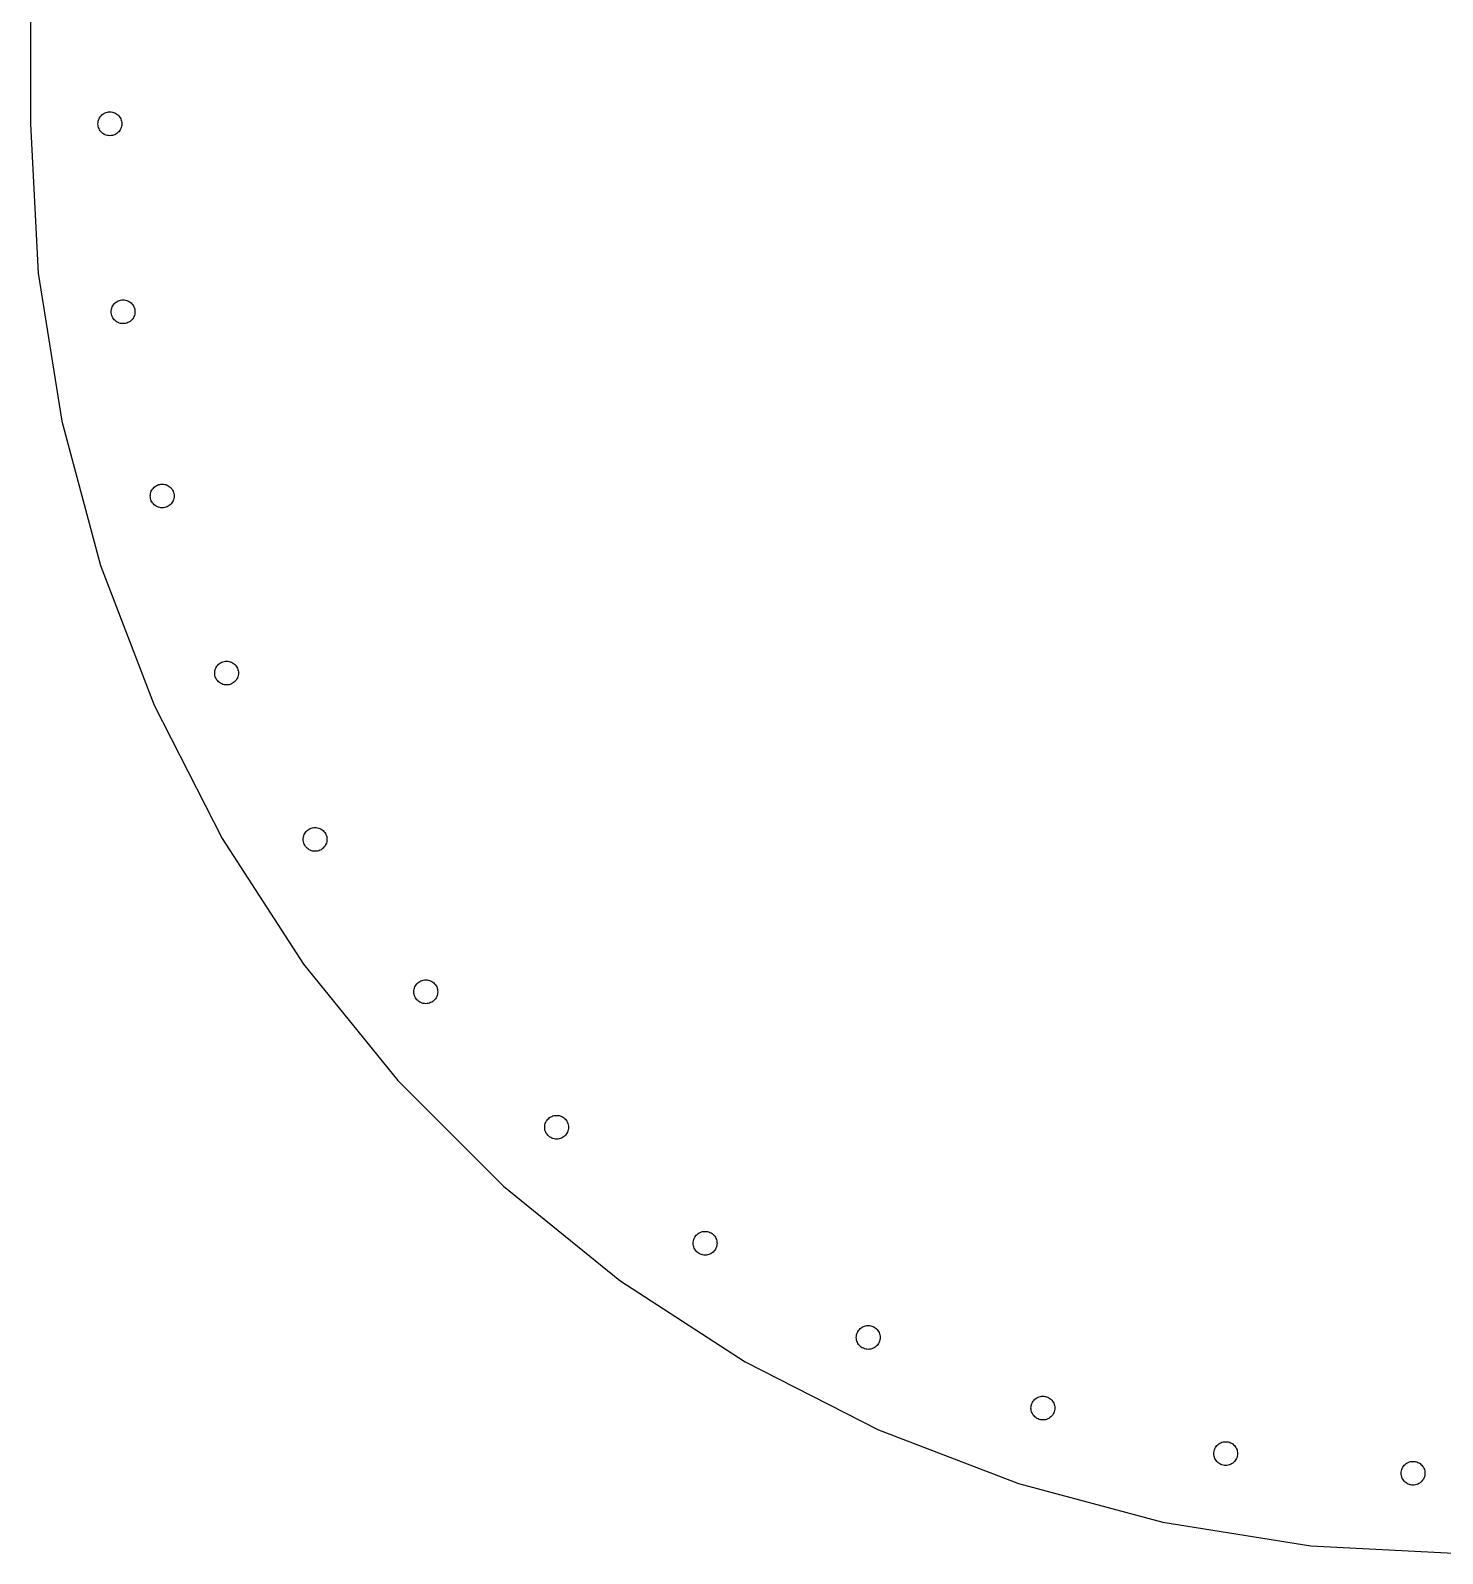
# Model space of a CAD drawing. Header units: metres. Extents: x -90 to 756, y -90 to 295.
# Drawn here: x -90 to -1.1, y -90 to 5.9 of the extents above; entities that cross this region are included whole.
import ezdxf

# ---------------------------------------------------------------- set-up
doc = ezdxf.new("R2010")
doc.units = ezdxf.units.M

msp = doc.modelspace()

# ---------------------------------------------------------------- linework, layer by layer
for p, q in [((-90, 245), (-90, 0)), ((-90, 0), (-89.507, -9.40755)), ((-85.75, 0), (-85.7459, 0.07838)), ((-85.7459, -0.07838), (-85.75, 0)), ((-85.7459, 0.07838), (-85.7336, 0.15593)), ((-85.7336, 0.15593), (-85.7133, 0.23175)), ((-85.7133, 0.23175), (-85.6852, 0.30504)), ((-85.6852, 0.30504), (-85.6495, 0.37499)), ((-85.6495, 0.37499), (-85.6068, 0.44083)), ((-85.6068, 0.44083), (-85.5574, 0.50185)), ((-85.5574, 0.50185), (-85.5019, 0.55736)), ((-85.5019, 0.55736), (-85.4408, 0.60675)), ((-85.4408, 0.60675), (-85.375, 0.64951)), ((-85.375, 0.64951), (-85.3051, 0.68515)), ((-85.3051, 0.68515), (-85.2318, 0.71329)), ((-85.2318, 0.71329), (-85.1559, 0.7336)), ((-85.1559, 0.7336), (-85.0784, 0.74588)), ((-85.0784, 0.74588), (-85, 0.75)), ((-85, 0.75), (-84.9216, 0.74588)), ((-84.9216, 0.74588), (-84.8441, 0.7336)), ((-84.8441, 0.7336), (-84.7682, 0.71329)), ((-84.7682, 0.71329), (-84.695, 0.68515)), ((-84.695, 0.68515), (-84.625, 0.64951)), ((-84.625, 0.64951), (-84.5592, 0.60675)), ((-84.5592, 0.60675), (-84.4982, 0.55736)), ((-84.4982, 0.55736), (-84.4426, 0.50185)), ((-84.4426, 0.50185), (-84.3932, 0.44083)), ((-84.3932, 0.44083), (-84.3505, 0.37499)), ((-84.3505, 0.37499), (-84.3148, 0.30504)), ((-84.3148, 0.30504), (-84.2867, 0.23175)), ((-84.2867, 0.23175), (-84.2664, 0.15593)), ((-84.2664, 0.15593), (-84.2541, 0.07838)), ((-84.2541, 0.07838), (-84.25, 0)), ((-84.25, 0), (-84.2541, -0.07838)), ((-85.7336, -0.15593), (-85.7459, -0.07838)), ((-85.7133, -0.23175), (-85.7336, -0.15593)), ((-85.6852, -0.30504), (-85.7133, -0.23175)), ((-85.6495, -0.37499), (-85.6852, -0.30504)), ((-85.6068, -0.44083), (-85.6495, -0.37499)), ((-85.5574, -0.50185), (-85.6068, -0.44083)), ((-85.5018, -0.55736), (-85.5574, -0.50185)), ((-85.4408, -0.60675), (-85.5018, -0.55736)), ((-85.375, -0.64951), (-85.4408, -0.60675)), ((-85.305, -0.68515), (-85.375, -0.64951)), ((-85.2318, -0.71329), (-85.305, -0.68515)), ((-85.1559, -0.7336), (-85.2318, -0.71329)), ((-85.0784, -0.74588), (-85.1559, -0.7336)), ((-85, -0.75), (-85.0784, -0.74588)), ((-84.9216, -0.74588), (-85, -0.75)), ((-84.8441, -0.7336), (-84.9216, -0.74588)), ((-84.7682, -0.71329), (-84.8441, -0.7336)), ((-84.6949, -0.68515), (-84.7682, -0.71329)), ((-84.625, -0.64951), (-84.6949, -0.68515)), ((-84.5592, -0.60675), (-84.625, -0.64951)), ((-84.4981, -0.55736), (-84.5592, -0.60675)), ((-84.4426, -0.50185), (-84.4981, -0.55736)), ((-84.3932, -0.44083), (-84.4426, -0.50185)), ((-84.3505, -0.37499), (-84.3932, -0.44083)), ((-84.3148, -0.30504), (-84.3505, -0.37499)), ((-84.2867, -0.23175), (-84.3148, -0.30504)), ((-84.2664, -0.15593), (-84.2867, -0.23175)), ((-84.2541, -0.07838), (-84.2664, -0.15593)), ((-89.507, -9.40755), (-88.0333, -18.7121)), ((-84.8579, -11.5247), (-84.8223, -11.4547)), ((-84.8223, -11.4547), (-84.7795, -11.3889)), ((-84.7795, -11.3889), (-84.7301, -11.3279)), ((-84.7301, -11.3279), (-84.6746, -11.2724)), ((-84.6746, -11.2724), (-84.6136, -11.2229)), ((-84.6136, -11.2229), (-84.5478, -11.1802)), ((-84.5478, -11.1802), (-84.4778, -11.1445)), ((-84.4778, -11.1445), (-84.4045, -11.1164)), ((-84.4045, -11.1164), (-84.3287, -11.0961)), ((-84.3287, -11.0961), (-84.2512, -11.0838)), ((-84.2512, -11.0838), (-84.1728, -11.0797)), ((-84.1728, -11.0797), (-84.0944, -11.0838)), ((-84.0944, -11.0838), (-84.0168, -11.0961)), ((-84.0168, -11.0961), (-83.941, -11.1164)), ((-83.941, -11.1164), (-83.8677, -11.1445)), ((-83.8677, -11.1445), (-83.7978, -11.1802)), ((-83.7978, -11.1802), (-83.7319, -11.2229)), ((-83.7319, -11.2229), (-83.6709, -11.2724)), ((-83.6709, -11.2724), (-83.6154, -11.3279)), ((-83.6154, -11.3279), (-83.566, -11.3889)), ((-83.566, -11.3889), (-83.5233, -11.4547)), ((-83.5233, -11.4547), (-83.4876, -11.5247)), ((-84.9228, -11.8297), (-84.9187, -11.7513)), ((-84.9187, -11.9081), (-84.9228, -11.8297)), ((-84.9187, -11.7513), (-84.9064, -11.6738)), ((-84.9064, -11.9856), (-84.9187, -11.9081)), ((-84.9064, -11.6738), (-84.8861, -11.5979)), ((-84.8861, -12.0615), (-84.9064, -11.9856)), ((-84.8861, -11.5979), (-84.8579, -11.5247)), ((-84.8579, -12.1348), (-84.8861, -12.0615)), ((-84.8223, -12.2047), (-84.8579, -12.1348)), ((-84.7795, -12.2705), (-84.8223, -12.2047)), ((-84.7301, -12.3316), (-84.7795, -12.2705)), ((-84.6746, -12.3871), (-84.7301, -12.3316)), ((-84.6136, -12.4365), (-84.6746, -12.3871)), ((-84.5478, -12.4792), (-84.6136, -12.4365)), ((-83.7319, -12.4365), (-83.7978, -12.4792)), ((-83.6709, -12.3871), (-83.7319, -12.4365)), ((-83.6154, -12.3316), (-83.6709, -12.3871)), ((-83.566, -12.2705), (-83.6154, -12.3316)), ((-83.5233, -12.2047), (-83.566, -12.2705)), ((-83.4876, -12.1348), (-83.5233, -12.2047)), ((-83.4876, -11.5247), (-83.4595, -11.5979)), ((-83.4595, -12.0615), (-83.4876, -12.1348)), ((-83.4595, -11.5979), (-83.4392, -11.6738)), ((-83.4392, -11.9856), (-83.4595, -12.0615)), ((-83.4392, -11.6738), (-83.4269, -11.7513)), ((-83.4269, -11.9081), (-83.4392, -11.9856)), ((-83.4269, -11.7513), (-83.4228, -11.8297)), ((-83.4228, -11.8297), (-83.4269, -11.9081)), ((-84.4778, -12.5149), (-84.5478, -12.4792)), ((-84.4045, -12.543), (-84.4778, -12.5149)), ((-84.3287, -12.5633), (-84.4045, -12.543)), ((-84.2512, -12.5756), (-84.3287, -12.5633)), ((-84.1728, -12.5797), (-84.2512, -12.5756)), ((-84.0944, -12.5756), (-84.1728, -12.5797)), ((-84.0168, -12.5633), (-84.0944, -12.5756)), ((-83.941, -12.543), (-84.0168, -12.5633)), ((-83.8677, -12.5149), (-83.941, -12.543)), ((-83.7978, -12.4792), (-83.8677, -12.5149)), ((-88.0333, -18.7121), (-85.5951, -27.8115)), ((-82.3568, -23.0542), (-82.314, -22.9883)), ((-82.314, -22.9883), (-82.2646, -22.9273)), ((-82.2646, -22.9273), (-82.2091, -22.8718)), ((-82.2091, -22.8718), (-82.1481, -22.8224)), ((-82.1481, -22.8224), (-82.0822, -22.7796)), ((-82.0822, -22.7796), (-82.0123, -22.744)), ((-82.0123, -22.744), (-81.939, -22.7159)), ((-81.939, -22.7159), (-81.8632, -22.6956)), ((-81.8632, -22.6956), (-81.7856, -22.6833)), ((-81.7856, -22.6833), (-81.7072, -22.6792)), ((-81.7072, -22.6792), (-81.6288, -22.6833)), ((-81.6288, -22.6833), (-81.5513, -22.6956)), ((-81.5513, -22.6956), (-81.4755, -22.7159)), ((-81.4755, -22.7159), (-81.4022, -22.744)), ((-81.4022, -22.744), (-81.3322, -22.7796)), ((-81.3322, -22.7796), (-81.2664, -22.8224)), ((-81.2664, -22.8224), (-81.2054, -22.8718)), ((-81.2054, -22.8718), (-81.1499, -22.9273)), ((-81.1499, -22.9273), (-81.1005, -22.9883)), ((-81.1005, -22.9883), (-81.0577, -23.0542)), ((-82.4572, -23.4292), (-82.4531, -23.3508)), ((-82.4531, -23.5076), (-82.4572, -23.4292)), ((-82.4531, -23.3508), (-82.4408, -23.2732)), ((-82.4408, -23.5851), (-82.4531, -23.5076)), ((-82.4408, -23.2732), (-82.4205, -23.1974)), ((-82.4205, -23.6609), (-82.4408, -23.5851)), ((-82.4205, -23.1974), (-82.3924, -23.1241)), ((-82.3924, -23.7342), (-82.4205, -23.6609)), ((-82.3924, -23.1241), (-82.3568, -23.0542)), ((-82.3568, -23.8042), (-82.3924, -23.7342)), ((-82.314, -23.87), (-82.3568, -23.8042)), ((-82.2646, -23.931), (-82.314, -23.87)), ((-82.2091, -23.9865), (-82.2646, -23.931)), ((-81.1499, -23.931), (-81.2054, -23.9865)), ((-81.1005, -23.87), (-81.1499, -23.931)), ((-81.0577, -23.8042), (-81.1005, -23.87)), ((-81.0577, -23.0542), (-81.0221, -23.1241)), ((-81.0221, -23.7342), (-81.0577, -23.8042)), ((-81.0221, -23.1241), (-80.9939, -23.1974)), ((-80.9939, -23.6609), (-81.0221, -23.7342)), ((-80.9939, -23.1974), (-80.9736, -23.2732)), ((-80.9736, -23.5851), (-80.9939, -23.6609)), ((-80.9736, -23.2732), (-80.9613, -23.3508)), ((-80.9613, -23.5076), (-80.9736, -23.5851)), ((-80.9613, -23.3508), (-80.9572, -23.4292)), ((-80.9572, -23.4292), (-80.9613, -23.5076)), ((-82.1481, -24.0359), (-82.2091, -23.9865)), ((-82.0822, -24.0787), (-82.1481, -24.0359)), ((-82.0123, -24.1143), (-82.0822, -24.0787)), ((-81.939, -24.1425), (-82.0123, -24.1143)), ((-81.8632, -24.1628), (-81.939, -24.1425)), ((-81.7856, -24.1751), (-81.8632, -24.1628)), ((-81.7072, -24.1792), (-81.7856, -24.1751)), ((-81.6288, -24.1751), (-81.7072, -24.1792)), ((-81.5513, -24.1628), (-81.6288, -24.1751)), ((-81.4755, -24.1425), (-81.5513, -24.1628)), ((-81.4022, -24.1143), (-81.4755, -24.1425)), ((-81.3322, -24.0787), (-81.4022, -24.1143)), ((-81.2664, -24.0359), (-81.3322, -24.0787)), ((-81.2054, -23.9865), (-81.2664, -24.0359)), ((-85.5951, -27.8115), (-82.2191, -36.6063)), ((-78.4014, -34.5726), (-78.3972, -34.4942)), ((-78.3972, -34.4942), (-78.385, -34.4167)), ((-78.385, -34.4167), (-78.3647, -34.3409)), ((-78.3647, -34.3409), (-78.3365, -34.2675)), ((-78.3365, -34.2675), (-78.3009, -34.1976)), ((-78.3009, -34.1976), (-78.2581, -34.1318)), ((-78.2581, -34.1318), (-78.2087, -34.0708)), ((-78.2087, -34.0708), (-78.1532, -34.0152)), ((-78.1532, -34.0152), (-78.0922, -33.9659)), ((-78.0922, -33.9659), (-78.0264, -33.9231)), ((-78.0264, -33.9231), (-77.9564, -33.8875)), ((-77.9564, -33.8875), (-77.8831, -33.8593)), ((-77.8831, -33.8593), (-77.8073, -33.839)), ((-77.8073, -33.839), (-77.7298, -33.8267)), ((-77.7298, -33.8267), (-77.6514, -33.8226)), ((-77.6514, -33.8226), (-77.573, -33.8267)), ((-77.573, -33.8267), (-77.4954, -33.839)), ((-77.4954, -33.839), (-77.4196, -33.8593)), ((-77.4196, -33.8593), (-77.3463, -33.8875)), ((-77.3463, -33.8875), (-77.2764, -33.9231)), ((-77.2764, -33.9231), (-77.2105, -33.9659)), ((-77.2105, -33.9659), (-77.1495, -34.0152)), ((-77.1495, -34.0152), (-77.094, -34.0708)), ((-77.094, -34.0708), (-77.0446, -34.1318)), ((-77.0446, -34.1318), (-77.0018, -34.1976)), ((-77.0018, -34.1976), (-76.9662, -34.2675)), ((-76.9662, -34.2675), (-76.9381, -34.3409)), ((-76.9381, -34.3409), (-76.9177, -34.4167)), ((-76.9177, -34.4167), (-76.9055, -34.4942)), ((-76.9055, -34.4942), (-76.9014, -34.5726)), ((-78.3972, -34.651), (-78.4014, -34.5726)), ((-78.385, -34.7285), (-78.3972, -34.651)), ((-78.3647, -34.8044), (-78.385, -34.7285)), ((-78.3365, -34.8777), (-78.3647, -34.8044)), ((-78.3009, -34.9476), (-78.3365, -34.8777)), ((-78.2581, -35.0134), (-78.3009, -34.9476)), ((-78.2087, -35.0744), (-78.2581, -35.0134)), ((-78.1532, -35.13), (-78.2087, -35.0744)), ((-78.0922, -35.1794), (-78.1532, -35.13)), ((-78.0264, -35.2221), (-78.0922, -35.1794)), ((-77.9564, -35.2578), (-78.0264, -35.2221)), ((-77.8831, -35.2859), (-77.9564, -35.2578)), ((-77.8073, -35.3062), (-77.8831, -35.2859)), ((-77.7298, -35.3185), (-77.8073, -35.3062)), ((-77.6514, -35.3226), (-77.7298, -35.3185)), ((-77.573, -35.3185), (-77.6514, -35.3226)), ((-77.4954, -35.3062), (-77.573, -35.3185)), ((-77.4196, -35.2859), (-77.4954, -35.3062)), ((-77.3463, -35.2578), (-77.4196, -35.2859)), ((-77.2764, -35.2221), (-77.3463, -35.2578)), ((-77.2105, -35.1794), (-77.2764, -35.2221)), ((-77.1495, -35.13), (-77.2105, -35.1794)), ((-77.094, -35.0744), (-77.1495, -35.13)), ((-77.0446, -35.0134), (-77.094, -35.0744)), ((-77.0018, -34.9476), (-77.0446, -35.0134)), ((-76.9662, -34.8777), (-77.0018, -34.9476)), ((-76.9381, -34.8044), (-76.9662, -34.8777)), ((-76.9177, -34.7285), (-76.9381, -34.8044)), ((-76.9055, -34.651), (-76.9177, -34.7285)), ((-76.9014, -34.5726), (-76.9055, -34.651)), ((-82.2191, -36.6063), (-77.9423, -45)), ((-77.9423, -45), (-72.8115, -52.9007)), ((-72.8341, -45.0431), (-72.83, -44.9647)), ((-72.83, -45.1215), (-72.8341, -45.0431)), ((-72.83, -44.9647), (-72.8177, -44.8872)), ((-72.8177, -44.8872), (-72.7974, -44.8114)), ((-72.7974, -44.8114), (-72.7692, -44.7381)), ((-72.7692, -44.7381), (-72.7336, -44.6681)), ((-72.7336, -44.6681), (-72.6908, -44.6023)), ((-72.6908, -44.6023), (-72.6414, -44.5413)), ((-72.6414, -44.5413), (-72.5859, -44.4858)), ((-72.5859, -44.4858), (-72.5249, -44.4364)), ((-72.5249, -44.4364), (-72.4591, -44.3936)), ((-72.4591, -44.3936), (-72.3891, -44.358)), ((-72.3891, -44.358), (-72.3158, -44.3298)), ((-72.3158, -44.3298), (-72.24, -44.3095)), ((-72.24, -44.3095), (-72.1625, -44.2972)), ((-72.1625, -44.2972), (-72.0841, -44.2931)), ((-72.0841, -44.2931), (-72.0057, -44.2972)), ((-72.0057, -44.2972), (-71.9281, -44.3095)), ((-71.9281, -44.3095), (-71.8523, -44.3298)), ((-71.8523, -44.3298), (-71.779, -44.358)), ((-71.779, -44.358), (-71.7091, -44.3936)), ((-71.7091, -44.3936), (-71.6432, -44.4364)), ((-71.6432, -44.4364), (-71.5822, -44.4858)), ((-71.5822, -44.4858), (-71.5267, -44.5413)), ((-71.5267, -44.5413), (-71.4773, -44.6023)), ((-71.4773, -44.6023), (-71.4346, -44.6681)), ((-71.4346, -44.6681), (-71.3989, -44.7381)), ((-71.3989, -44.7381), (-71.3708, -44.8114)), ((-71.3708, -44.8114), (-71.3505, -44.8872)), ((-71.3505, -44.8872), (-71.3382, -44.9647)), ((-71.3382, -44.9647), (-71.3341, -45.0431)), ((-71.3341, -45.0431), (-71.3382, -45.1215)), ((-72.8177, -45.1991), (-72.83, -45.1215)), ((-72.7974, -45.2749), (-72.8177, -45.1991)), ((-72.7692, -45.3482), (-72.7974, -45.2749)), ((-72.7336, -45.4181), (-72.7692, -45.3482)), ((-72.6908, -45.484), (-72.7336, -45.4181)), ((-72.6414, -45.545), (-72.6908, -45.484)), ((-72.5859, -45.6005), (-72.6414, -45.545)), ((-72.5249, -45.6499), (-72.5859, -45.6005)), ((-72.4591, -45.6926), (-72.5249, -45.6499)), ((-72.3891, -45.7283), (-72.4591, -45.6926)), ((-72.3158, -45.7564), (-72.3891, -45.7283)), ((-72.24, -45.7767), (-72.3158, -45.7564)), ((-72.1625, -45.789), (-72.24, -45.7767)), ((-72.0841, -45.7931), (-72.1625, -45.789)), ((-72.0057, -45.789), (-72.0841, -45.7931)), ((-71.9281, -45.7767), (-72.0057, -45.789)), ((-71.8523, -45.7564), (-71.9281, -45.7767)), ((-71.779, -45.7283), (-71.8523, -45.7564)), ((-71.7091, -45.6926), (-71.779, -45.7283)), ((-71.6432, -45.6499), (-71.7091, -45.6926)), ((-71.5822, -45.6005), (-71.6432, -45.6499)), ((-71.5267, -45.545), (-71.5822, -45.6005)), ((-71.4773, -45.484), (-71.5267, -45.545)), ((-71.4346, -45.4181), (-71.4773, -45.484)), ((-71.3989, -45.3482), (-71.4346, -45.4181)), ((-71.3708, -45.2749), (-71.3989, -45.3482)), ((-71.3505, -45.1991), (-71.3708, -45.2749)), ((-71.3382, -45.1215), (-71.3505, -45.1991)), ((-72.8115, -52.9007), (-66.883, -60.2217)), ((-65.8638, -54.6369), (-65.8597, -54.5585)), ((-65.8597, -54.7153), (-65.8638, -54.6369)), ((-65.8597, -54.5585), (-65.8474, -54.481)), ((-65.8474, -54.481), (-65.8271, -54.4052)), ((-65.8271, -54.4052), (-65.7989, -54.3319)), ((-65.7989, -54.3319), (-65.7633, -54.2619)), ((-65.7633, -54.2619), (-65.7205, -54.1961)), ((-65.7205, -54.1961), (-65.6711, -54.1351)), ((-65.6711, -54.1351), (-65.6156, -54.0796)), ((-65.6156, -54.0796), (-65.5546, -54.0302)), ((-65.5546, -54.0302), (-65.4888, -53.9874)), ((-65.4888, -53.9874), (-65.4188, -53.9518)), ((-65.4188, -53.9518), (-65.3455, -53.9236)), ((-65.3455, -53.9236), (-65.2697, -53.9033)), ((-65.2697, -53.9033), (-65.1922, -53.8911)), ((-65.1922, -53.8911), (-65.1138, -53.8869)), ((-65.1138, -53.8869), (-65.0354, -53.8911)), ((-65.0354, -53.8911), (-64.9578, -53.9033)), ((-64.9578, -53.9033), (-64.882, -53.9236)), ((-64.882, -53.9236), (-64.8087, -53.9518)), ((-64.8087, -53.9518), (-64.7388, -53.9874)), ((-64.7388, -53.9874), (-64.6729, -54.0302)), ((-64.6729, -54.0302), (-64.6119, -54.0796)), ((-64.6119, -54.0796), (-64.5564, -54.1351)), ((-64.5564, -54.1351), (-64.507, -54.1961)), ((-64.507, -54.1961), (-64.4642, -54.2619)), ((-64.4642, -54.2619), (-64.4286, -54.3319)), ((-64.4286, -54.3319), (-64.4005, -54.4052)), ((-64.4005, -54.4052), (-64.3802, -54.481)), ((-64.3802, -54.481), (-64.3679, -54.5585)), ((-64.3679, -54.5585), (-64.3638, -54.6369)), ((-64.3638, -54.6369), (-64.3679, -54.7153)), ((-65.8474, -54.7929), (-65.8597, -54.7153)), ((-65.8271, -54.8687), (-65.8474, -54.7929)), ((-65.7989, -54.942), (-65.8271, -54.8687)), ((-65.7633, -55.0119), (-65.7989, -54.942)), ((-65.7205, -55.0778), (-65.7633, -55.0119)), ((-65.6711, -55.1388), (-65.7205, -55.0778)), ((-65.6156, -55.1943), (-65.6711, -55.1388)), ((-65.5546, -55.2437), (-65.6156, -55.1943)), ((-65.4888, -55.2865), (-65.5546, -55.2437)), ((-65.4188, -55.3221), (-65.4888, -55.2865)), ((-65.3455, -55.3502), (-65.4188, -55.3221)), ((-65.2697, -55.3705), (-65.3455, -55.3502)), ((-65.1922, -55.3828), (-65.2697, -55.3705)), ((-65.1138, -55.3869), (-65.1922, -55.3828)), ((-65.0354, -55.3828), (-65.1138, -55.3869)), ((-64.9578, -55.3705), (-65.0354, -55.3828)), ((-64.882, -55.3502), (-64.9578, -55.3705)), ((-64.8087, -55.3221), (-64.882, -55.3502)), ((-64.7388, -55.2865), (-64.8087, -55.3221)), ((-64.6729, -55.2437), (-64.7388, -55.2865)), ((-64.6119, -55.1943), (-64.6729, -55.2437)), ((-64.5564, -55.1388), (-64.6119, -55.1943)), ((-64.507, -55.0778), (-64.5564, -55.1388)), ((-64.4642, -55.0119), (-64.507, -55.0778)), ((-64.4286, -54.942), (-64.4642, -55.0119)), ((-64.4005, -54.8687), (-64.4286, -54.942)), ((-64.3802, -54.7929), (-64.4005, -54.8687)), ((-64.3679, -54.7153), (-64.3802, -54.7929)), ((-66.883, -60.2217), (-60.2217, -66.883)), ((-57.6261, -63.1673), (-57.622, -63.0889)), ((-57.622, -63.2457), (-57.6261, -63.1673)), ((-57.622, -63.0889), (-57.6097, -63.0114)), ((-57.6097, -63.3232), (-57.622, -63.2457)), ((-57.6097, -63.0114), (-57.5894, -62.9355)), ((-57.5894, -62.9355), (-57.5612, -62.8622)), ((-57.5612, -62.8622), (-57.5256, -62.7923)), ((-57.5256, -62.7923), (-57.4828, -62.7265)), ((-57.4828, -62.7265), (-57.4335, -62.6655)), ((-57.4335, -62.6655), (-57.3779, -62.6099)), ((-57.3779, -62.6099), (-57.3169, -62.5605)), ((-57.3169, -62.5605), (-57.2511, -62.5178)), ((-57.2511, -62.5178), (-57.1812, -62.4821)), ((-57.1812, -62.4821), (-57.1078, -62.454)), ((-57.1078, -62.454), (-57.032, -62.4337)), ((-57.032, -62.4337), (-56.9545, -62.4214)), ((-56.9545, -62.4214), (-56.8761, -62.4173)), ((-56.8761, -62.4173), (-56.7977, -62.4214)), ((-56.7977, -62.4214), (-56.7202, -62.4337)), ((-56.7202, -62.4337), (-56.6443, -62.454)), ((-56.6443, -62.454), (-56.571, -62.4821)), ((-56.571, -62.4821), (-56.5011, -62.5178)), ((-56.5011, -62.5178), (-56.4353, -62.5605)), ((-56.4353, -62.5605), (-56.3743, -62.6099)), ((-56.3743, -62.6099), (-56.3187, -62.6655)), ((-56.3187, -62.6655), (-56.2693, -62.7265)), ((-56.2693, -62.7265), (-56.2266, -62.7923)), ((-56.2266, -62.7923), (-56.1909, -62.8622)), ((-56.1909, -62.8622), (-56.1628, -62.9355)), ((-56.1628, -62.9355), (-56.1425, -63.0114)), ((-56.1425, -63.0114), (-56.1302, -63.0889)), ((-56.1302, -63.2457), (-56.1425, -63.3232)), ((-56.1302, -63.0889), (-56.1261, -63.1673)), ((-56.1261, -63.1673), (-56.1302, -63.2457)), ((-57.5894, -63.3991), (-57.6097, -63.3232)), ((-57.5612, -63.4724), (-57.5894, -63.3991)), ((-57.5256, -63.5423), (-57.5612, -63.4724)), ((-57.4828, -63.6081), (-57.5256, -63.5423)), ((-57.4335, -63.6691), (-57.4828, -63.6081)), ((-57.3779, -63.7247), (-57.4335, -63.6691)), ((-57.3169, -63.7741), (-57.3779, -63.7247)), ((-57.2511, -63.8168), (-57.3169, -63.7741)), ((-57.1812, -63.8525), (-57.2511, -63.8168)), ((-57.1078, -63.8806), (-57.1812, -63.8525)), ((-57.032, -63.9009), (-57.1078, -63.8806)), ((-56.9545, -63.9132), (-57.032, -63.9009)), ((-56.8761, -63.9173), (-56.9545, -63.9132)), ((-56.7977, -63.9132), (-56.8761, -63.9173)), ((-56.7202, -63.9009), (-56.7977, -63.9132)), ((-56.6443, -63.8806), (-56.7202, -63.9009)), ((-56.571, -63.8525), (-56.6443, -63.8806)), ((-56.5011, -63.8168), (-56.571, -63.8525)), ((-56.4353, -63.7741), (-56.5011, -63.8168)), ((-56.3743, -63.7247), (-56.4353, -63.7741)), ((-56.3187, -63.6691), (-56.3743, -63.7247)), ((-56.2693, -63.6081), (-56.3187, -63.6691)), ((-56.2266, -63.5423), (-56.2693, -63.6081)), ((-56.1909, -63.4724), (-56.2266, -63.5423)), ((-56.1628, -63.3991), (-56.1909, -63.4724)), ((-56.1425, -63.3232), (-56.1628, -63.3991)), ((-60.2217, -66.883), (-52.9007, -72.8115)), ((-48.1382, -70.0273), (-48.0887, -69.9663)), ((-48.0887, -69.9663), (-48.0332, -69.9108)), ((-48.0332, -69.9108), (-47.9722, -69.8614)), ((-47.9722, -69.8614), (-47.9064, -69.8187)), ((-47.9064, -69.8187), (-47.8364, -69.783)), ((-47.8364, -69.783), (-47.7632, -69.7549)), ((-47.7632, -69.7549), (-47.6873, -69.7346)), ((-47.6873, -69.7346), (-47.6098, -69.7223)), ((-47.6098, -69.7223), (-47.5314, -69.7182)), ((-47.5314, -69.7182), (-47.453, -69.7223)), ((-47.453, -69.7223), (-47.3755, -69.7346)), ((-47.3755, -69.7346), (-47.2996, -69.7549)), ((-47.2996, -69.7549), (-47.2263, -69.783)), ((-47.2263, -69.783), (-47.1564, -69.8187)), ((-47.1564, -69.8187), (-47.0905, -69.8614)), ((-47.0905, -69.8614), (-47.0295, -69.9108)), ((-47.0295, -69.9108), (-46.974, -69.9663)), ((-46.974, -69.9663), (-46.9246, -70.0273)), ((-48.2814, -70.4682), (-48.2773, -70.3898)), ((-48.2773, -70.5466), (-48.2814, -70.4682)), ((-48.2773, -70.3898), (-48.265, -70.3123)), ((-48.265, -70.6241), (-48.2773, -70.5466)), ((-48.265, -70.3123), (-48.2447, -70.2364)), ((-48.2447, -70.7), (-48.265, -70.6241)), ((-48.2447, -70.2364), (-48.2166, -70.1631)), ((-48.2166, -70.7732), (-48.2447, -70.7)), ((-48.2166, -70.1631), (-48.1809, -70.0932)), ((-48.1809, -70.8432), (-48.2166, -70.7732)), ((-48.1809, -70.0932), (-48.1382, -70.0273)), ((-48.1382, -70.909), (-48.1809, -70.8432)), ((-48.0887, -70.97), (-48.1382, -70.909)), ((-46.9246, -70.909), (-46.974, -70.97)), ((-46.9246, -70.0273), (-46.8819, -70.0932)), ((-46.8819, -70.8432), (-46.9246, -70.909)), ((-46.8819, -70.0932), (-46.8462, -70.1631)), ((-46.8462, -70.7732), (-46.8819, -70.8432)), ((-46.8462, -70.1631), (-46.8181, -70.2364)), ((-46.8181, -70.7), (-46.8462, -70.7732)), ((-46.8181, -70.2364), (-46.7978, -70.3123)), ((-46.7978, -70.6241), (-46.8181, -70.7)), ((-46.7978, -70.3123), (-46.7855, -70.3898)), ((-46.7855, -70.5466), (-46.7978, -70.6241)), ((-46.7855, -70.3898), (-46.7814, -70.4682)), ((-46.7814, -70.4682), (-46.7855, -70.5466)), ((-48.0332, -71.0255), (-48.0887, -70.97)), ((-47.9722, -71.075), (-48.0332, -71.0255)), ((-47.9064, -71.1177), (-47.9722, -71.075)), ((-47.8364, -71.1534), (-47.9064, -71.1177)), ((-47.7632, -71.1815), (-47.8364, -71.1534)), ((-47.6873, -71.2018), (-47.7632, -71.1815)), ((-47.6098, -71.2141), (-47.6873, -71.2018)), ((-47.5314, -71.2182), (-47.6098, -71.2141)), ((-47.453, -71.2141), (-47.5314, -71.2182)), ((-47.3755, -71.2018), (-47.453, -71.2141)), ((-47.2996, -71.1815), (-47.3755, -71.2018)), ((-47.2263, -71.1534), (-47.2996, -71.1815)), ((-47.1564, -71.1177), (-47.2263, -71.1534)), ((-47.0905, -71.075), (-47.1564, -71.1177)), ((-47.0295, -71.0255), (-47.0905, -71.075)), ((-46.974, -70.97), (-47.0295, -71.0255)), ((-52.9007, -72.8115), (-45, -77.9423)), ((-37.6365, -75.748), (-37.5666, -75.7123)), ((-37.5666, -75.7123), (-37.4933, -75.6842)), ((-37.4933, -75.6842), (-37.4175, -75.6639)), ((-37.4175, -75.6639), (-37.3399, -75.6516)), ((-37.3399, -75.6516), (-37.2615, -75.6475)), ((-37.2615, -75.6475), (-37.1831, -75.6516)), ((-37.1831, -75.6516), (-37.1056, -75.6639)), ((-37.1056, -75.6639), (-37.0298, -75.6842)), ((-37.0298, -75.6842), (-36.9565, -75.7123)), ((-36.9565, -75.7123), (-36.8865, -75.748)), ((-38.0115, -76.3975), (-38.0074, -76.3191)), ((-38.0074, -76.4759), (-38.0115, -76.3975)), ((-38.0074, -76.3191), (-37.9951, -76.2415)), ((-37.9951, -76.5534), (-38.0074, -76.4759)), ((-37.9951, -76.2415), (-37.9748, -76.1657)), ((-37.9748, -76.6292), (-37.9951, -76.5534)), ((-37.9748, -76.1657), (-37.9467, -76.0924)), ((-37.9467, -76.7025), (-37.9748, -76.6292)), ((-37.9467, -76.0924), (-37.9111, -76.0225)), ((-37.9111, -76.0225), (-37.8683, -75.9566)), ((-37.8683, -75.9566), (-37.8189, -75.8956)), ((-37.8189, -75.8956), (-37.7634, -75.8401)), ((-37.7634, -75.8401), (-37.7024, -75.7907)), ((-37.7024, -75.7907), (-37.6365, -75.748)), ((-36.8865, -75.748), (-36.8207, -75.7907)), ((-36.8207, -75.7907), (-36.7597, -75.8401)), ((-36.7597, -75.8401), (-36.7042, -75.8956)), ((-36.7042, -75.8956), (-36.6548, -75.9566)), ((-36.6548, -75.9566), (-36.612, -76.0225)), ((-36.612, -76.0225), (-36.5764, -76.0924)), ((-36.5764, -76.0924), (-36.5482, -76.1657)), ((-36.5482, -76.6292), (-36.5764, -76.7025)), ((-36.5482, -76.1657), (-36.5279, -76.2415)), ((-36.5279, -76.5534), (-36.5482, -76.6292)), ((-36.5279, -76.2415), (-36.5157, -76.3191)), ((-36.5157, -76.4759), (-36.5279, -76.5534)), ((-36.5157, -76.3191), (-36.5115, -76.3975)), ((-36.5115, -76.3975), (-36.5157, -76.4759)), ((-37.9111, -76.7725), (-37.9467, -76.7025)), ((-37.8683, -76.8383), (-37.9111, -76.7725)), ((-37.8189, -76.8993), (-37.8683, -76.8383)), ((-37.7634, -76.9548), (-37.8189, -76.8993)), ((-37.7024, -77.0042), (-37.7634, -76.9548)), ((-37.6365, -77.047), (-37.7024, -77.0042)), ((-37.5666, -77.0826), (-37.6365, -77.047)), ((-37.4933, -77.1108), (-37.5666, -77.0826)), ((-37.4175, -77.1311), (-37.4933, -77.1108)), ((-37.3399, -77.1434), (-37.4175, -77.1311)), ((-37.2615, -77.1475), (-37.3399, -77.1434)), ((-37.1831, -77.1434), (-37.2615, -77.1475)), ((-37.1056, -77.1311), (-37.1831, -77.1434)), ((-37.0298, -77.1108), (-37.1056, -77.1311)), ((-36.9565, -77.0826), (-37.0298, -77.1108)), ((-36.8865, -77.047), (-36.9565, -77.0826)), ((-36.8207, -77.0042), (-36.8865, -77.047)), ((-36.7597, -76.9548), (-36.8207, -77.0042)), ((-36.7042, -76.8993), (-36.7597, -76.9548)), ((-36.6548, -76.8383), (-36.7042, -76.8993)), ((-36.612, -76.7725), (-36.6548, -76.8383)), ((-36.5764, -76.7025), (-36.612, -76.7725)), ((-45, -77.9423), (-36.6063, -82.2191)), ((-26.9797, -80.608), (-26.9516, -80.5347)), ((-26.9516, -80.5347), (-26.916, -80.4648)), ((-26.916, -80.4648), (-26.8732, -80.399)), ((-26.8732, -80.399), (-26.8238, -80.338)), ((-26.8238, -80.338), (-26.7683, -80.2824)), ((-26.7683, -80.2824), (-26.7073, -80.233)), ((-26.7073, -80.233), (-26.6414, -80.1903)), ((-26.6414, -80.1903), (-26.5715, -80.1546)), ((-26.5715, -80.1546), (-26.4982, -80.1265)), ((-26.4982, -80.1265), (-26.4224, -80.1062)), ((-26.4224, -80.1062), (-26.3448, -80.0939)), ((-26.3448, -80.0939), (-26.2664, -80.0898)), ((-26.2664, -80.0898), (-26.188, -80.0939)), ((-26.188, -80.0939), (-26.1105, -80.1062)), ((-26.1105, -80.1062), (-26.0347, -80.1265)), ((-26.0347, -80.1265), (-25.9614, -80.1546)), ((-25.9614, -80.1546), (-25.8914, -80.1903)), ((-25.8914, -80.1903), (-25.8256, -80.233)), ((-25.8256, -80.233), (-25.7646, -80.2824)), ((-25.7646, -80.2824), (-25.7091, -80.338)), ((-25.7091, -80.338), (-25.6597, -80.399)), ((-25.6597, -80.399), (-25.6169, -80.4648)), ((-25.6169, -80.4648), (-25.5813, -80.5347)), ((-25.5813, -80.5347), (-25.5531, -80.608)), ((-27.0164, -80.8398), (-27.0123, -80.7614)), ((-27.0123, -80.9182), (-27.0164, -80.8398)), ((-27.0123, -80.7614), (-27, -80.6839)), ((-27, -80.9957), (-27.0123, -80.9182)), ((-27, -80.6839), (-26.9797, -80.608)), ((-26.9797, -81.0716), (-27, -80.9957)), ((-26.9516, -81.1449), (-26.9797, -81.0716)), ((-26.916, -81.2148), (-26.9516, -81.1449)), ((-26.8732, -81.2806), (-26.916, -81.2148)), ((-26.8238, -81.3416), (-26.8732, -81.2806)), ((-26.7683, -81.3972), (-26.8238, -81.3416)), ((-26.7073, -81.4466), (-26.7683, -81.3972)), ((-26.6414, -81.4893), (-26.7073, -81.4466)), ((-26.5715, -81.5249), (-26.6414, -81.4893)), ((-25.8914, -81.4893), (-25.9614, -81.5249)), ((-25.8256, -81.4466), (-25.8914, -81.4893)), ((-25.7646, -81.3972), (-25.8256, -81.4466)), ((-25.7091, -81.3416), (-25.7646, -81.3972)), ((-25.6597, -81.2806), (-25.7091, -81.3416)), ((-25.6169, -81.2148), (-25.6597, -81.2806)), ((-25.5813, -81.1449), (-25.6169, -81.2148)), ((-25.5531, -81.0716), (-25.5813, -81.1449)), ((-25.5531, -80.608), (-25.5328, -80.6839)), ((-25.5328, -80.9957), (-25.5531, -81.0716)), ((-25.5328, -80.6839), (-25.5205, -80.7614)), ((-25.5205, -80.9182), (-25.5328, -80.9957)), ((-25.5205, -80.7614), (-25.5164, -80.8398)), ((-25.5164, -80.8398), (-25.5205, -80.9182)), ((-36.6063, -82.2191), (-27.8115, -85.5951)), ((-26.4982, -81.5531), (-26.5715, -81.5249)), ((-26.4224, -81.5734), (-26.4982, -81.5531)), ((-26.3448, -81.5857), (-26.4224, -81.5734)), ((-26.2664, -81.5898), (-26.3448, -81.5857)), ((-26.188, -81.5857), (-26.2664, -81.5898)), ((-26.1105, -81.5734), (-26.188, -81.5857)), ((-26.0347, -81.5531), (-26.1105, -81.5734)), ((-25.9614, -81.5249), (-26.0347, -81.5531)), ((-15.4734, -83.4769), (-15.4453, -83.4036)), ((-15.4453, -83.4036), (-15.4096, -83.3336)), ((-15.4096, -83.3336), (-15.3669, -83.2678)), ((-15.3669, -83.2678), (-15.3174, -83.2068)), ((-15.3174, -83.2068), (-15.2619, -83.1513)), ((-15.2619, -83.1513), (-15.2009, -83.1019)), ((-15.2009, -83.1019), (-15.1351, -83.0591)), ((-15.1351, -83.0591), (-15.0651, -83.0235)), ((-15.0651, -83.0235), (-14.9919, -82.9954)), ((-14.9919, -82.9954), (-14.916, -82.975)), ((-14.916, -82.975), (-14.8385, -82.9628)), ((-14.8385, -82.9628), (-14.7601, -82.9586)), ((-14.7601, -82.9586), (-14.6817, -82.9628)), ((-14.6817, -82.9628), (-14.6042, -82.975)), ((-14.6042, -82.975), (-14.5283, -82.9954)), ((-14.5283, -82.9954), (-14.455, -83.0235)), ((-14.455, -83.0235), (-14.3851, -83.0591)), ((-14.3851, -83.0591), (-14.3192, -83.1019)), ((-14.3192, -83.1019), (-14.2582, -83.1513)), ((-14.2582, -83.1513), (-14.2027, -83.2068)), ((-14.2027, -83.2068), (-14.1533, -83.2678)), ((-14.1533, -83.2678), (-14.1106, -83.3336)), ((-14.1106, -83.3336), (-14.0749, -83.4036)), ((-14.0749, -83.4036), (-14.0468, -83.4769)), ((-15.5101, -83.7086), (-15.506, -83.6302)), ((-15.506, -83.787), (-15.5101, -83.7086)), ((-15.506, -83.6302), (-15.4937, -83.5527)), ((-15.4937, -83.8646), (-15.506, -83.787)), ((-15.4937, -83.5527), (-15.4734, -83.4769)), ((-15.4734, -83.9404), (-15.4937, -83.8646)), ((-15.4453, -84.0137), (-15.4734, -83.9404)), ((-15.4096, -84.0836), (-15.4453, -84.0137)), ((-15.3669, -84.1495), (-15.4096, -84.0836)), ((-15.3174, -84.2105), (-15.3669, -84.1495)), ((-15.2619, -84.266), (-15.3174, -84.2105)), ((-15.2009, -84.3154), (-15.2619, -84.266)), ((-15.1351, -84.3582), (-15.2009, -84.3154)), ((-15.0651, -84.3938), (-15.1351, -84.3582)), ((-14.3851, -84.3582), (-14.455, -84.3938)), ((-14.3192, -84.3154), (-14.3851, -84.3582)), ((-14.2582, -84.266), (-14.3192, -84.3154)), ((-14.2027, -84.2105), (-14.2582, -84.266)), ((-14.1533, -84.1495), (-14.2027, -84.2105)), ((-14.1106, -84.0836), (-14.1533, -84.1495)), ((-14.0749, -84.0137), (-14.1106, -84.0836)), ((-14.0468, -83.9404), (-14.0749, -84.0137)), ((-14.0468, -83.4769), (-14.0265, -83.5527)), ((-14.0265, -83.8646), (-14.0468, -83.9404)), ((-14.0265, -83.5527), (-14.0142, -83.6302)), ((-14.0142, -83.787), (-14.0265, -83.8646)), ((-14.0142, -83.6302), (-14.0101, -83.7086)), ((-14.0101, -83.7086), (-14.0142, -83.787)), ((-3.46829, -84.3909), (-3.40729, -84.3414)), ((-3.40729, -84.3414), (-3.34145, -84.2987)), ((-3.34145, -84.2987), (-3.2715, -84.263)), ((-3.2715, -84.263), (-3.19821, -84.2349)), ((-3.19821, -84.2349), (-3.12239, -84.2146)), ((-3.12239, -84.2146), (-3.04485, -84.2023)), ((-3.04485, -84.2023), (-2.96645, -84.1982)), ((-2.96645, -84.1982), (-2.88805, -84.2023)), ((-2.88805, -84.2023), (-2.81052, -84.2146)), ((-2.81052, -84.2146), (-2.73468, -84.2349)), ((-2.73468, -84.2349), (-2.66139, -84.263)), ((-2.66139, -84.263), (-2.59145, -84.2987)), ((-2.59145, -84.2987), (-2.5256, -84.3414)), ((-2.5256, -84.3414), (-2.4646, -84.3909)), ((-14.9919, -84.422), (-15.0651, -84.3938)), ((-14.916, -84.4423), (-14.9919, -84.422)), ((-14.8385, -84.4545), (-14.916, -84.4423)), ((-14.7601, -84.4586), (-14.8385, -84.4545)), ((-14.6817, -84.4545), (-14.7601, -84.4586)), ((-14.6042, -84.4423), (-14.6817, -84.4545)), ((-14.5283, -84.422), (-14.6042, -84.4423)), ((-14.455, -84.3938), (-14.5283, -84.422)), ((-3.71645, -84.9482), (-3.71234, -84.8698)), ((-3.71234, -85.0266), (-3.71645, -84.9482)), ((-3.71234, -84.8698), (-3.70006, -84.7923)), ((-3.70006, -85.1041), (-3.71234, -85.0266)), ((-3.70006, -84.7923), (-3.67975, -84.7164)), ((-3.67975, -85.18), (-3.70006, -85.1041)), ((-3.67975, -84.7164), (-3.65161, -84.6432)), ((-3.65161, -85.2533), (-3.67975, -85.18)), ((-3.65161, -84.6432), (-3.61597, -84.5732)), ((-3.61597, -85.3232), (-3.65161, -85.2533)), ((-3.61597, -84.5732), (-3.57321, -84.5074)), ((-3.57321, -85.3891), (-3.61597, -85.3232)), ((-3.57321, -84.5074), (-3.5238, -84.4464)), ((-3.5238, -84.4464), (-3.46829, -84.3909)), ((-2.4646, -84.3909), (-2.40909, -84.4464)), ((-2.40909, -84.4464), (-2.35968, -84.5074)), ((-2.35968, -84.5074), (-2.31693, -84.5732)), ((-2.31693, -85.3232), (-2.35968, -85.3891)), ((-2.31693, -84.5732), (-2.2813, -84.6432)), ((-2.2813, -85.2533), (-2.31693, -85.3232)), ((-2.2813, -84.6432), (-2.25316, -84.7164)), ((-2.25316, -85.18), (-2.2813, -85.2533)), ((-2.25316, -84.7164), (-2.23283, -84.7923)), ((-2.23283, -85.1041), (-2.25316, -85.18)), ((-2.23283, -84.7923), (-2.22057, -84.8698)), ((-2.22057, -85.0266), (-2.23283, -85.1041)), ((-2.22057, -84.8698), (-2.21645, -84.9482)), ((-2.21645, -84.9482), (-2.22057, -85.0266)), ((-27.8115, -85.5951), (-18.7121, -88.0333)), ((-3.5238, -85.4501), (-3.57321, -85.3891)), ((-3.46829, -85.5056), (-3.5238, -85.4501)), ((-3.40729, -85.555), (-3.46829, -85.5056)), ((-3.34145, -85.5977), (-3.40729, -85.555)), ((-3.2715, -85.6334), (-3.34145, -85.5977)), ((-3.19821, -85.6615), (-3.2715, -85.6334)), ((-3.12239, -85.6818), (-3.19821, -85.6615)), ((-3.04485, -85.6941), (-3.12239, -85.6818)), ((-2.96645, -85.6982), (-3.04485, -85.6941)), ((-2.88805, -85.6941), (-2.96645, -85.6982)), ((-2.81052, -85.6818), (-2.88805, -85.6941)), ((-2.73468, -85.6615), (-2.81052, -85.6818)), ((-2.66139, -85.6334), (-2.73468, -85.6615)), ((-2.59145, -85.5977), (-2.66139, -85.6334)), ((-2.5256, -85.555), (-2.59145, -85.5977)), ((-2.4646, -85.5056), (-2.5256, -85.555)), ((-2.40909, -85.4501), (-2.4646, -85.5056)), ((-2.35968, -85.3891), (-2.40909, -85.4501)), ((-18.7121, -88.0333), (-9.40755, -89.507)), ((-9.40755, -89.507), (0, -90))]:
    msp.add_line(p, q)

doc.saveas('drawing.dxf')
